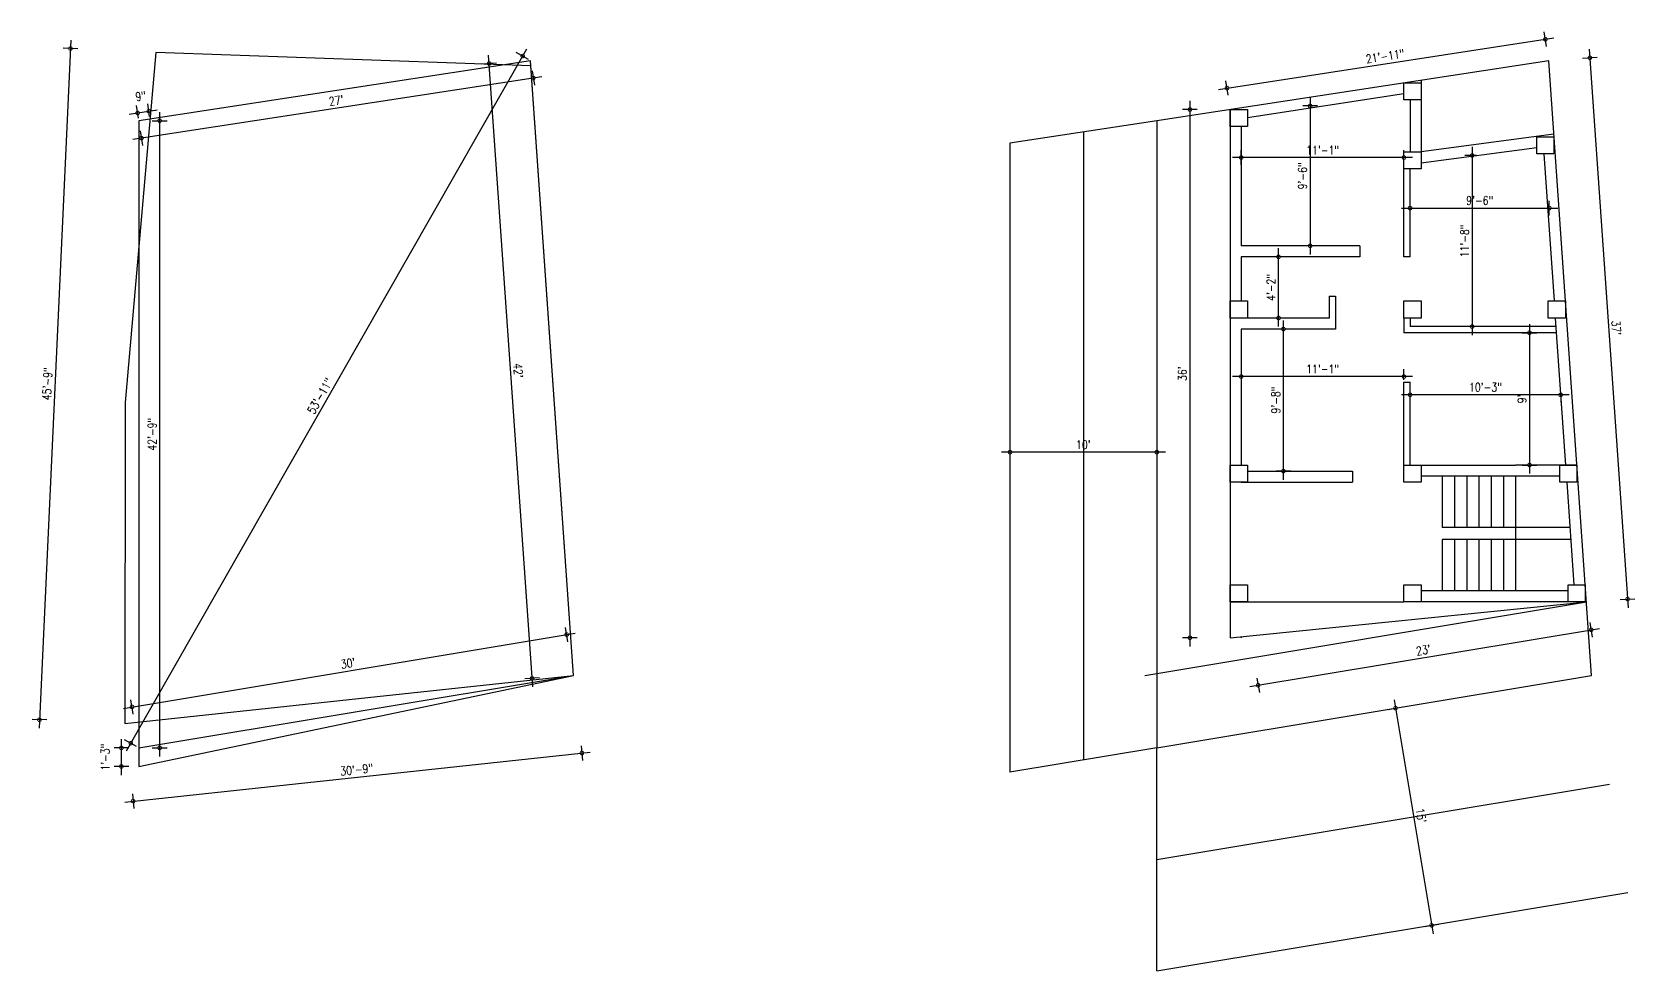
# Model space of a CAD drawing. Header units: inches. Extents: x -5096374 to -5070857, y -3259973 to -3243900.
# Drawn here: x -5093838 to -5092528, y -3256254 to -3255486 of the extents above; entities that cross this region are included whole.
import ezdxf

# ---------------------------------------------------------------- set-up
doc = ezdxf.new("R2010")
doc.units = ezdxf.units.IN
doc.header["$LTSCALE"] = 2
doc.header["$MEASUREMENT"] = 0
doc.header["$PDMODE"] = 34
doc.layers.get('0').update_dxf_attribs({"linetype": 'CONTINUOUS'})
doc.layers.get('DEFPOINTS').update_dxf_attribs({"color": 141, "linetype": 'CONTINUOUS'})
doc.styles.add('ROMANS', font='Romans.shx', dxfattribs={"width": 0.8})
doc.dimstyles.new('8 SCALE', dxfattribs={"dimscale": 0, "dimtxt": 7, "dimasz": 6, "dimexe": 6, "dimexo": 2, "dimgap": 2, "dimtad": 1, "dimdec": 0, "dimzin": 0, "dimdsep": 46, "dimlunit": 4, "dimtxsty": 'ROMANS', "dimblk": 'DOTSMALL', "dimcen": 0, "dimdle": 7, "dimclrd": 8, "dimclre": 8, "dimclrt": 3, "dimadec": 0, "dimazin": 0, "dimtfac": 1, "dimtdec": 0, "dimtofl": 0, "dimtmove": 2, "dimatfit": 3, "dimfxl": 6, "dimfxlon": 1, "dimtolj": 1, "dimtzin": 0, "dimarcsym": 0})

# ---------------------------------------------------------------- blocks, each defined once
blk = doc.blocks.new('_DOTSMALL')
at = {"color": 0, "linetype": 'ByBlock', "const_width": 0.5}
blk.add_lwpolyline([(-0.0625, 0, 1), (0.0625, 0, 1)], format="xyb", close=True, dxfattribs=at)
blk = doc.blocks.new('*D277')
at = {"color": 8, "lineweight": -2, "ltscale": 0.5, "transparency": 16777216}
for p, q in [((-5093750.7, -3255557), (-5093752.3, -3255546.6)), ((-5093741.6, -3255555.6), (-5093743.2, -3255545.2)), ((-5093758.3, -3255553.6), (-5093735.4, -3255550.1))]:
    blk.add_line(p, q, dxfattribs=at)
at = {"layer": 'DEFPOINTS', "color": 0, "ltscale": 0.5, "transparency": 16777216}
for p in [(-5093750.4, -3255559), (-5093742.3, -3255551.2), (-5093741.3, -3255557.6)]:
    blk.add_point(p, dxfattribs=at)
at = {"color": 8, "lineweight": -2, "ltscale": 0.5, "transparency": 16777216, "xscale": 6, "yscale": 6, "zscale": 6}
for p, rotation in [((-5093751.4, -3255552.6), 188.7147420176803), ((-5093742.3, -3255551.2), 8.714742017680248)]:
    blk.add_blockref('_DOTSMALL', p, dxfattribs=dict(at, rotation=rotation))
at = {"color": 3, "ltscale": 0.5, "transparency": 16777216, "insert": (-5093748.9, -3255538.9), "char_height": 7, "attachment_point": 5, "rotation": 8.7147, "style": 'ROMANS'}
blk.add_mtext('\\A1;9"', dxfattribs=at)
blk = doc.blocks.new('*D278')
at = {"color": 8, "lineweight": -2, "ltscale": 0.5, "transparency": 16777216}
for p, q in [((-5093806, -3255493), (-5093832, -3256055.7)), ((-5093800.3, -3255500.3), (-5093812.3, -3255499.7)), ((-5093825.7, -3256049), (-5093837.7, -3256048.5))]:
    blk.add_line(p, q, dxfattribs=at)
at = {"layer": 'DEFPOINTS', "color": 0, "ltscale": 0.5, "transparency": 16777216}
for p in [(-5093736.5, -3255503.2), (-5093831.7, -3256048.8), (-5093761.9, -3256052)]:
    blk.add_point(p, dxfattribs=at)
at = {"color": 8, "lineweight": -2, "ltscale": 0.5, "transparency": 16777216, "xscale": 6, "yscale": 6, "zscale": 6}
for p, rotation in [((-5093806.3, -3255500), 87.34809811309017), ((-5093831.7, -3256048.8), 267.3480981130902)]:
    blk.add_blockref('_DOTSMALL', p, dxfattribs=dict(at, rotation=rotation))
at = {"color": 3, "ltscale": 0.5, "transparency": 16777216, "insert": (-5093825.2, -3255774.1), "char_height": 7, "attachment_point": 5, "rotation": 87.3481, "style": 'ROMANS'}
blk.add_mtext('\\A1;45\'-9"', dxfattribs=at)
blk = doc.blocks.new('*D279')
at = {"color": 8, "lineweight": -2, "ltscale": 0.5, "transparency": 16777216}
for p, q in [((-5093389, -3256070.1), (-5093387.7, -3256082)), ((-5093762, -3256116.1), (-5093381.4, -3256075.3)), ((-5093755.7, -3256109.4), (-5093754.4, -3256121.3))]:
    blk.add_line(p, q, dxfattribs=at)
at = {"layer": 'DEFPOINTS', "color": 0, "ltscale": 0.5, "transparency": 16777216}
for p in [(-5093395.1, -3256012.7), (-5093761.9, -3256052), (-5093388.3, -3256076)]:
    blk.add_point(p, dxfattribs=at)
at = {"color": 8, "lineweight": -2, "ltscale": 0.5, "transparency": 16777216, "xscale": 6, "yscale": 6, "zscale": 6}
for p, rotation in [((-5093388.3, -3256076), 6.121045528688604), ((-5093755.1, -3256115.3), 186.1210455286886)]:
    blk.add_blockref('_DOTSMALL', p, dxfattribs=dict(at, rotation=rotation))
at = {"color": 3, "ltscale": 0.5, "transparency": 16777216, "insert": (-5093572.4, -3256089.6), "char_height": 7, "attachment_point": 5, "rotation": 6.121, "style": 'ROMANS'}
blk.add_mtext('\\A1;30\'-9"', dxfattribs=at)
blk = doc.blocks.new('*D280')
at = {"color": 8, "lineweight": -2, "ltscale": 0.5, "transparency": 16777216}
for p, q in [((-5093428.9, -3255518.2), (-5093427.1, -3255530)), ((-5093421.1, -3255523), (-5093755.2, -3255574.2)), ((-5093749.2, -3255567.2), (-5093747.4, -3255579.1))]:
    blk.add_line(p, q, dxfattribs=at)
at = {"layer": 'DEFPOINTS', "color": 0, "ltscale": 0.5, "transparency": 16777216}
for p in [(-5093430.2, -3255509.9), (-5093750.4, -3255559), (-5093748.3, -3255573.2)]:
    blk.add_point(p, dxfattribs=at)
at = {"color": 8, "lineweight": -2, "ltscale": 0.5, "transparency": 16777216, "xscale": 6, "yscale": 6, "zscale": 6}
for p, rotation in [((-5093428, -3255524.1), 8.714742018603772), ((-5093748.3, -3255573.2), 188.7147420186037)]:
    blk.add_blockref('_DOTSMALL', p, dxfattribs=dict(at, rotation=rotation))
at = {"color": 3, "ltscale": 0.5, "transparency": 16777216, "insert": (-5093589.1, -3255542.5), "char_height": 7, "attachment_point": 5, "rotation": 8.7147, "style": 'ROMANS'}
blk.add_mtext("\\A1;27'", dxfattribs=at)
blk = doc.blocks.new('*D281')
at = {"color": 8, "lineweight": -2, "ltscale": 0.5, "transparency": 16777216}
for p, q in [((-5093739.4, -3255559), (-5093727.4, -3255559)), ((-5093733.4, -3255552), (-5093733.4, -3256078.8)), ((-5093739.4, -3256071.8), (-5093727.4, -3256071.8))]:
    blk.add_line(p, q, dxfattribs=at)
at = {"layer": 'DEFPOINTS', "color": 0, "ltscale": 0.5, "transparency": 16777216}
for p in [(-5093750.4, -3255559), (-5093750.4, -3256071.8), (-5093733.4, -3256071.8)]:
    blk.add_point(p, dxfattribs=at)
at = {"color": 8, "lineweight": -2, "ltscale": 0.5, "transparency": 16777216, "xscale": 6, "yscale": 6, "zscale": 6}
for p, rotation in [((-5093733.4, -3255559), 90), ((-5093733.4, -3256071.8), 270)]:
    blk.add_blockref('_DOTSMALL', p, dxfattribs=dict(at, rotation=rotation))
at = {"color": 3, "ltscale": 0.5, "transparency": 16777216, "insert": (-5093739.5, -3255815.4), "char_height": 7, "attachment_point": 5, "rotation": 90, "style": 'ROMANS'}
blk.add_mtext('\\A1;42\'-9"', dxfattribs=at)
blk = doc.blocks.new('*D282')
at = {"color": 8, "lineweight": -2, "ltscale": 0.5, "transparency": 16777216}
for p, q in [((-5093762.9, -3256039.5), (-5093393.8, -3255978.1)), ((-5093399.7, -3255985.1), (-5093401.7, -3255973.3)), ((-5093755, -3256044.2), (-5093757, -3256032.4))]:
    blk.add_line(p, q, dxfattribs=at)
at = {"layer": 'DEFPOINTS', "color": 0, "ltscale": 0.5, "transparency": 16777216}
for p in [(-5093400.7, -3255979.2), (-5093395.1, -3256012.7), (-5093750.4, -3256071.8)]:
    blk.add_point(p, dxfattribs=at)
at = {"color": 8, "lineweight": -2, "ltscale": 0.5, "transparency": 16777216, "xscale": 6, "yscale": 6, "zscale": 6}
for p, rotation in [((-5093400.7, -3255979.2), 9.444136428714767), ((-5093756, -3256038.3), 189.4441364287148)]:
    blk.add_blockref('_DOTSMALL', p, dxfattribs=dict(at, rotation=rotation))
at = {"color": 3, "ltscale": 0.5, "transparency": 16777216, "insert": (-5093579.4, -3256002.7), "char_height": 7, "attachment_point": 5, "rotation": 9.4441, "style": 'ROMANS'}
blk.add_mtext("\\A1;30'", dxfattribs=at)
blk = doc.blocks.new('*D283')
at = {"color": 8, "lineweight": -2, "ltscale": 0.5, "transparency": 16777216}
for p, q in [((-5093428.5, -3256022), (-5093464.6, -3255505.3)), ((-5093458.1, -3255511.8), (-5093470.1, -3255512.7)), ((-5093423, -3256014.6), (-5093435, -3256015.4))]:
    blk.add_line(p, q, dxfattribs=at)
at = {"layer": 'DEFPOINTS', "color": 0, "ltscale": 0.5, "transparency": 16777216}
for p in [(-5093464.1, -3255512.2), (-5093430.2, -3255509.9), (-5093395.1, -3256012.7)]:
    blk.add_point(p, dxfattribs=at)
at = {"color": 8, "lineweight": -2, "ltscale": 0.5, "transparency": 16777216, "xscale": 6, "yscale": 6, "zscale": 6}
for p, rotation in [((-5093464.1, -3255512.2), 93.98810611421479), ((-5093429, -3256015), 273.9881061142148)]:
    blk.add_blockref('_DOTSMALL', p, dxfattribs=dict(at, rotation=rotation))
at = {"color": 3, "ltscale": 0.5, "transparency": 16777216, "insert": (-5093440.4, -3255763.2), "char_height": 7, "attachment_point": 5, "rotation": 273.9881, "style": 'ROMANS'}
blk.add_mtext("\\A1;42'", dxfattribs=at)
blk = doc.blocks.new('*D284')
at = {"color": 8, "lineweight": -2, "ltscale": 0.5, "transparency": 16777216}
for p, q in [((-5093760.5, -3256074.1), (-5093433.3, -3255500.1)), ((-5093431.9, -3255508.9), (-5093441.9, -3255503.2)), ((-5093752.2, -3256070.8), (-5093762.2, -3256065.1))]:
    blk.add_line(p, q, dxfattribs=at)
at = {"layer": 'DEFPOINTS', "color": 0, "ltscale": 0.5, "transparency": 16777216}
for p in [(-5093436.7, -3255506.1), (-5093430.2, -3255509.9), (-5093750.4, -3256071.8)]:
    blk.add_point(p, dxfattribs=at)
at = {"color": 8, "lineweight": -2, "ltscale": 0.5, "transparency": 16777216, "xscale": 6, "yscale": 6, "zscale": 6}
for p, rotation in [((-5093436.7, -3255506.1), 60.31790332585517), ((-5093757, -3256068), 240.3179033258552)]:
    blk.add_blockref('_DOTSMALL', p, dxfattribs=dict(at, rotation=rotation))
at = {"color": 3, "ltscale": 0.5, "transparency": 16777216, "insert": (-5093602.2, -3255784), "char_height": 7, "attachment_point": 5, "rotation": 60.3179, "style": 'ROMANS'}
blk.add_mtext('\\A1;53\'-11"', dxfattribs=at)
blk = doc.blocks.new('*D285')
at = {"color": 8, "lineweight": -2, "ltscale": 0.5, "transparency": 16777216}
for p, q in [((-5092911.4, -3255830), (-5093045.4, -3255830)), ((-5093038.4, -3255824), (-5093038.4, -3255836)), ((-5092918.4, -3255824), (-5092918.4, -3255836))]:
    blk.add_line(p, q, dxfattribs=at)
at = {"layer": 'DEFPOINTS', "color": 0, "ltscale": 0.5, "transparency": 16777216}
for p in [(-5093038.4, -3255815.4), (-5092918.4, -3255815.4), (-5093038.4, -3255830)]:
    blk.add_point(p, dxfattribs=at)
at = {"color": 8, "lineweight": -2, "ltscale": 0.5, "transparency": 16777216, "xscale": 6, "yscale": 6, "zscale": 6, "rotation": 180}
blk.add_blockref('_DOTSMALL', (-5093038.4, -3255830), dxfattribs=at)
at = {"color": 8, "lineweight": -2, "ltscale": 0.5, "transparency": 16777216, "xscale": 6, "yscale": 6, "zscale": 6}
blk.add_blockref('_DOTSMALL', (-5092918.4, -3255830), dxfattribs=at)
at = {"color": 3, "ltscale": 0.5, "transparency": 16777216, "insert": (-5092978.4, -3255823.9), "char_height": 7, "attachment_point": 5, "style": 'ROMANS'}
blk.add_mtext("\\A1;10'", dxfattribs=at)
blk = doc.blocks.new('*D286')
at = {"color": 8, "lineweight": -2, "ltscale": 0.5, "transparency": 16777216}
for p, q in [((-5092724.5, -3256032.4), (-5092692.6, -3256223.8)), ((-5092729.2, -3256040.3), (-5092717.4, -3256038.3)), ((-5092699.7, -3256217.9), (-5092687.9, -3256215.9))]:
    blk.add_line(p, q, dxfattribs=at)
at = {"layer": 'DEFPOINTS', "color": 0, "ltscale": 0.5, "transparency": 16777216}
for p in [(-5092740.7, -3256042.2), (-5092711.2, -3256219.8), (-5092693.8, -3256216.9)]:
    blk.add_point(p, dxfattribs=at)
at = {"color": 8, "lineweight": -2, "ltscale": 0.5, "transparency": 16777216, "xscale": 6, "yscale": 6, "zscale": 6}
for p, rotation in [((-5092723.3, -3256039.3), 99.44413642859959), ((-5092693.8, -3256216.9), 279.4441364285996)]:
    blk.add_blockref('_DOTSMALL', p, dxfattribs=dict(at, rotation=rotation))
at = {"color": 3, "ltscale": 0.5, "transparency": 16777216, "insert": (-5092702.5, -3256127.1), "char_height": 7, "attachment_point": 5, "rotation": 279.4441, "style": 'ROMANS'}
blk.add_mtext("\\A1;15'", dxfattribs=at)
blk = doc.blocks.new('*D287')
at = {"color": 8, "lineweight": -2, "ltscale": 0.5, "transparency": 16777216}
for p, q in [((-5092842.5, -3256021.7), (-5092556.5, -3255974.2)), ((-5092564.4, -3255969.4), (-5092562.5, -3255981.2)), ((-5092836.6, -3256014.7), (-5092834.6, -3256026.5))]:
    blk.add_line(p, q, dxfattribs=at)
at = {"layer": 'DEFPOINTS', "color": 0, "ltscale": 0.5, "transparency": 16777216}
for p in [(-5092567.2, -3255952.5), (-5092563.4, -3255975.3), (-5092839.4, -3255997.8)]:
    blk.add_point(p, dxfattribs=at)
at = {"color": 8, "lineweight": -2, "ltscale": 0.5, "transparency": 16777216, "xscale": 6, "yscale": 6, "zscale": 6}
for p, rotation in [((-5092563.4, -3255975.3), 9.44413642876951), ((-5092835.6, -3256020.6), 189.4441364287695)]:
    blk.add_blockref('_DOTSMALL', p, dxfattribs=dict(at, rotation=rotation))
at = {"color": 3, "ltscale": 0.5, "transparency": 16777216, "insert": (-5092700.5, -3255991.9), "char_height": 7, "attachment_point": 5, "rotation": 9.4441, "style": 'ROMANS'}
blk.add_mtext("\\A1;23'", dxfattribs=at)
blk = doc.blocks.new('*D292')
at = {"color": 8, "lineweight": -2, "ltscale": 0.5, "transparency": 16777216}
for p, q in [((-5092570.4, -3255507.9), (-5092558.5, -3255507.1)), ((-5092564.9, -3255500.5), (-5092533.1, -3255957.2)), ((-5092539.6, -3255950.6), (-5092527.6, -3255949.8))]:
    blk.add_line(p, q, dxfattribs=at)
at = {"layer": 'DEFPOINTS', "color": 0, "ltscale": 0.5, "transparency": 16777216}
for p in [(-5092598.1, -3255509.9), (-5092567.2, -3255952.5), (-5092533.6, -3255950.2)]:
    blk.add_point(p, dxfattribs=at)
at = {"color": 8, "lineweight": -2, "ltscale": 0.5, "transparency": 16777216, "xscale": 6, "yscale": 6, "zscale": 6}
for p, rotation in [((-5092564.4, -3255507.5), 93.98810611437891), ((-5092533.6, -3255950.2), 273.9881061143789)]:
    blk.add_blockref('_DOTSMALL', p, dxfattribs=dict(at, rotation=rotation))
at = {"color": 3, "ltscale": 0.5, "transparency": 16777216, "insert": (-5092542.9, -3255728.4), "char_height": 7, "attachment_point": 5, "rotation": 273.9881, "style": 'ROMANS'}
blk.add_mtext("\\A1;37'", dxfattribs=at)
blk = doc.blocks.new('*D293')
at = {"color": 8, "lineweight": -2, "ltscale": 0.5, "transparency": 16777216}
for p, q in [((-5092891.3, -3255542.8), (-5092891.3, -3255988.8)), ((-5092885.3, -3255549.8), (-5092897.3, -3255549.8)), ((-5092885.3, -3255981.8), (-5092897.3, -3255981.8))]:
    blk.add_line(p, q, dxfattribs=at)
at = {"layer": 'DEFPOINTS', "color": 0, "ltscale": 0.5, "transparency": 16777216}
for p in [(-5092858.4, -3255549.8), (-5092891.3, -3255981.8), (-5092858.4, -3255981.8)]:
    blk.add_point(p, dxfattribs=at)
at = {"color": 8, "lineweight": -2, "ltscale": 0.5, "transparency": 16777216, "xscale": 6, "yscale": 6, "zscale": 6}
for p, rotation in [((-5092891.3, -3255549.8), 90), ((-5092891.3, -3255981.8), 270)]:
    blk.add_blockref('_DOTSMALL', p, dxfattribs=dict(at, rotation=rotation))
at = {"color": 3, "ltscale": 0.5, "transparency": 16777216, "insert": (-5092897.5, -3255765.8), "char_height": 7, "attachment_point": 5, "rotation": 90, "style": 'ROMANS'}
blk.add_mtext("\\A1;36'", dxfattribs=at)
blk = doc.blocks.new('*D294')
at = {"color": 8, "lineweight": -2, "ltscale": 0.5, "transparency": 16777216}
for p, q in [((-5092868, -3255533.3), (-5092593.9, -3255491.3)), ((-5092599.9, -3255498.3), (-5092601.7, -3255486.4)), ((-5092860.1, -3255538.2), (-5092862, -3255526.3))]:
    blk.add_line(p, q, dxfattribs=at)
at = {"layer": 'DEFPOINTS', "color": 0, "ltscale": 0.5, "transparency": 16777216}
for p in [(-5092600.8, -3255492.4), (-5092598.1, -3255509.9), (-5092858.4, -3255549.8)]:
    blk.add_point(p, dxfattribs=at)
at = {"color": 8, "lineweight": -2, "ltscale": 0.5, "transparency": 16777216, "xscale": 6, "yscale": 6, "zscale": 6}
for p, rotation in [((-5092600.8, -3255492.4), 8.71474201856527), ((-5092861, -3255532.3), 188.7147420185653)]:
    blk.add_blockref('_DOTSMALL', p, dxfattribs=dict(at, rotation=rotation))
at = {"color": 3, "ltscale": 0.5, "transparency": 16777216, "insert": (-5092731.8, -3255506.2), "char_height": 7, "attachment_point": 5, "rotation": 8.7147, "style": 'ROMANS'}
blk.add_mtext('\\A1;21\'-11"', dxfattribs=at)
blk = doc.blocks.new('*D301')
at = {"color": 8, "lineweight": -2, "ltscale": 0.5, "transparency": 16777216}
for p, q in [((-5092818.9, -3255727.3), (-5092818.9, -3255663.3)), ((-5092812.9, -3255670.3), (-5092824.9, -3255670.3)), ((-5092812.9, -3255720.3), (-5092824.9, -3255720.3))]:
    blk.add_line(p, q, dxfattribs=at)
at = {"layer": 'DEFPOINTS', "color": 0, "ltscale": 0.5, "transparency": 16777216}
for p in [(-5092818.9, -3255670.3), (-5092810.9, -3255670.3), (-5092810.9, -3255720.3)]:
    blk.add_point(p, dxfattribs=at)
at = {"color": 8, "lineweight": -2, "ltscale": 0.5, "transparency": 16777216, "xscale": 6, "yscale": 6, "zscale": 6}
for p, rotation in [((-5092818.9, -3255670.3), 90), ((-5092818.9, -3255720.3), 270)]:
    blk.add_blockref('_DOTSMALL', p, dxfattribs=dict(at, rotation=rotation))
at = {"color": 3, "ltscale": 0.5, "transparency": 16777216, "insert": (-5092825.1, -3255695.3), "char_height": 7, "attachment_point": 5, "rotation": 90, "style": 'ROMANS'}
blk.add_mtext('\\A1;4\'-2"', dxfattribs=at)
blk = doc.blocks.new('*D302')
at = {"color": 8, "lineweight": -2, "ltscale": 0.5, "transparency": 16777216}
for p, q in [((-5092808.9, -3255729.3), (-5092820.9, -3255729.3)), ((-5092814.9, -3255852.5), (-5092814.9, -3255722.3)), ((-5092808.9, -3255845.5), (-5092820.9, -3255845.5))]:
    blk.add_line(p, q, dxfattribs=at)
at = {"layer": 'DEFPOINTS', "color": 0, "ltscale": 0.5, "transparency": 16777216}
for p in [(-5092814.9, -3255729.3), (-5092801.4, -3255729.3), (-5092801.4, -3255845.5)]:
    blk.add_point(p, dxfattribs=at)
at = {"color": 8, "lineweight": -2, "ltscale": 0.5, "transparency": 16777216, "xscale": 6, "yscale": 6, "zscale": 6}
for p, rotation in [((-5092814.9, -3255729.3), 90), ((-5092814.9, -3255845.5), 270)]:
    blk.add_blockref('_DOTSMALL', p, dxfattribs=dict(at, rotation=rotation))
at = {"color": 3, "ltscale": 0.5, "transparency": 16777216, "insert": (-5092821.1, -3255787.4), "char_height": 7, "attachment_point": 5, "rotation": 90, "style": 'ROMANS'}
blk.add_mtext('\\A1;9\'-8"', dxfattribs=at)
blk = doc.blocks.new('*D303')
at = {"color": 8, "lineweight": -2, "ltscale": 0.5, "transparency": 16777216}
for p, q in [((-5092709.4, -3255768.2), (-5092856.4, -3255768.2)), ((-5092849.4, -3255762.8), (-5092849.4, -3255774.2)), ((-5092716.4, -3255770.8), (-5092716.4, -3255762.2))]:
    blk.add_line(p, q, dxfattribs=at)
at = {"layer": 'DEFPOINTS', "color": 0, "ltscale": 0.5, "transparency": 16777216}
for p in [(-5092849.4, -3255760.8), (-5092849.4, -3255768.2), (-5092716.4, -3255772.8)]:
    blk.add_point(p, dxfattribs=at)
at = {"color": 8, "lineweight": -2, "ltscale": 0.5, "transparency": 16777216, "xscale": 6, "yscale": 6, "zscale": 6, "rotation": 180}
blk.add_blockref('_DOTSMALL', (-5092849.4, -3255768.2), dxfattribs=at)
at = {"color": 8, "lineweight": -2, "ltscale": 0.5, "transparency": 16777216, "xscale": 6, "yscale": 6, "zscale": 6}
blk.add_blockref('_DOTSMALL', (-5092716.4, -3255768.2), dxfattribs=at)
at = {"color": 3, "ltscale": 0.5, "transparency": 16777216, "insert": (-5092782.9, -3255762), "char_height": 7, "attachment_point": 5, "style": 'ROMANS'}
blk.add_mtext('\\A1;11\'-1"', dxfattribs=at)
blk = doc.blocks.new('*D304')
at = {"color": 8, "lineweight": -2, "ltscale": 0.5, "transparency": 16777216}
for p, q in [((-5092787.1, -3255546.9), (-5092799.1, -3255546.9)), ((-5092793.1, -3255539.9), (-5092793.1, -3255668.3)), ((-5092787.1, -3255661.3), (-5092799.1, -3255661.3))]:
    blk.add_line(p, q, dxfattribs=at)
at = {"layer": 'DEFPOINTS', "color": 0, "ltscale": 0.5, "transparency": 16777216}
for p in [(-5092780.4, -3255546.9), (-5092793.1, -3255661.3), (-5092780.4, -3255661.3)]:
    blk.add_point(p, dxfattribs=at)
at = {"color": 8, "lineweight": -2, "ltscale": 0.5, "transparency": 16777216, "xscale": 6, "yscale": 6, "zscale": 6}
for p, rotation in [((-5092793.1, -3255546.9), 90), ((-5092793.1, -3255661.3), 270)]:
    blk.add_blockref('_DOTSMALL', p, dxfattribs=dict(at, rotation=rotation))
at = {"color": 3, "ltscale": 0.5, "transparency": 16777216, "insert": (-5092799.3, -3255604.1), "char_height": 7, "attachment_point": 5, "rotation": 90, "style": 'ROMANS'}
blk.add_mtext('\\A1;9\'-6"', dxfattribs=at)
blk = doc.blocks.new('*D305')
at = {"color": 8, "lineweight": -2, "ltscale": 0.5, "transparency": 16777216}
for p, q in [((-5092849.4, -3255595.1), (-5092849.4, -3255583.1)), ((-5092716.4, -3255595.1), (-5092716.4, -3255583.1)), ((-5092709.4, -3255589.1), (-5092856.4, -3255589.1))]:
    blk.add_line(p, q, dxfattribs=at)
at = {"layer": 'DEFPOINTS', "color": 0, "ltscale": 0.5, "transparency": 16777216}
for p in [(-5092849.4, -3255589.1), (-5092849.4, -3255598.3), (-5092716.4, -3255598.3)]:
    blk.add_point(p, dxfattribs=at)
at = {"color": 8, "lineweight": -2, "ltscale": 0.5, "transparency": 16777216, "xscale": 6, "yscale": 6, "zscale": 6, "rotation": 180}
blk.add_blockref('_DOTSMALL', (-5092849.4, -3255589.1), dxfattribs=at)
at = {"color": 8, "lineweight": -2, "ltscale": 0.5, "transparency": 16777216, "xscale": 6, "yscale": 6, "zscale": 6}
blk.add_blockref('_DOTSMALL', (-5092716.4, -3255589.1), dxfattribs=at)
at = {"color": 3, "ltscale": 0.5, "transparency": 16777216, "insert": (-5092782.9, -3255583), "char_height": 7, "attachment_point": 5, "style": 'ROMANS'}
blk.add_mtext('\\A1;11\'-1"', dxfattribs=at)
blk = doc.blocks.new('*D306')
at = {"color": 8, "lineweight": -2, "ltscale": 0.5, "transparency": 16777216}
for p, q in [((-5092660.7, -3255580.4), (-5092660.7, -3255734.3)), ((-5092657.2, -3255587.4), (-5092666.7, -3255587.4)), ((-5092657.2, -3255727.3), (-5092666.7, -3255727.3))]:
    blk.add_line(p, q, dxfattribs=at)
at = {"layer": 'DEFPOINTS', "color": 0, "ltscale": 0.5, "transparency": 16777216}
for p in [(-5092655.2, -3255587.4), (-5092660.7, -3255727.3), (-5092655.2, -3255727.3)]:
    blk.add_point(p, dxfattribs=at)
at = {"color": 8, "lineweight": -2, "ltscale": 0.5, "transparency": 16777216, "xscale": 6, "yscale": 6, "zscale": 6}
for p, rotation in [((-5092660.7, -3255587.4), 90), ((-5092660.7, -3255727.3), 270)]:
    blk.add_blockref('_DOTSMALL', p, dxfattribs=dict(at, rotation=rotation))
at = {"color": 3, "ltscale": 0.5, "transparency": 16777216, "insert": (-5092666.8, -3255657.3), "char_height": 7, "attachment_point": 5, "rotation": 90, "style": 'ROMANS'}
blk.add_mtext('\\A1;11\'-8"', dxfattribs=at)
blk = doc.blocks.new('*D307')
at = {"color": 8, "lineweight": -2, "ltscale": 0.5, "transparency": 16777216}
for p, q in [((-5092711.4, -3255632.3), (-5092711.4, -3255624.4)), ((-5092597.6, -3255636.4), (-5092597.6, -3255624.4)), ((-5092718.4, -3255630.4), (-5092590.6, -3255630.4))]:
    blk.add_line(p, q, dxfattribs=at)
at = {"layer": 'DEFPOINTS', "color": 0, "ltscale": 0.5, "transparency": 16777216}
for p in [(-5092711.4, -3255634.3), (-5092597.6, -3255630.4), (-5092597.6, -3255646.2)]:
    blk.add_point(p, dxfattribs=at)
at = {"color": 8, "lineweight": -2, "ltscale": 0.5, "transparency": 16777216, "xscale": 6, "yscale": 6, "zscale": 6, "rotation": 180}
blk.add_blockref('_DOTSMALL', (-5092711.4, -3255630.4), dxfattribs=at)
at = {"color": 8, "lineweight": -2, "ltscale": 0.5, "transparency": 16777216, "xscale": 6, "yscale": 6, "zscale": 6}
blk.add_blockref('_DOTSMALL', (-5092597.6, -3255630.4), dxfattribs=at)
at = {"color": 3, "ltscale": 0.5, "transparency": 16777216, "insert": (-5092654.5, -3255624.2), "char_height": 7, "attachment_point": 5, "style": 'ROMANS'}
blk.add_mtext('\\A1;9\'-6"', dxfattribs=at)
blk = doc.blocks.new('*D308')
at = {"color": 8, "lineweight": -2, "ltscale": 0.5, "transparency": 16777216}
for p, q in [((-5092581.3, -3255783.1), (-5092718.4, -3255783.1)), ((-5092711.4, -3255789.1), (-5092711.4, -3255777.1)), ((-5092588.3, -3255782.4), (-5092588.3, -3255789.1))]:
    blk.add_line(p, q, dxfattribs=at)
at = {"layer": 'DEFPOINTS', "color": 0, "ltscale": 0.5, "transparency": 16777216}
for p in [(-5092711.4, -3255783.1), (-5092588.3, -3255780.4), (-5092711.4, -3255800.7)]:
    blk.add_point(p, dxfattribs=at)
at = {"color": 8, "lineweight": -2, "ltscale": 0.5, "transparency": 16777216, "xscale": 6, "yscale": 6, "zscale": 6, "rotation": 180}
blk.add_blockref('_DOTSMALL', (-5092711.4, -3255783.1), dxfattribs=at)
at = {"color": 8, "lineweight": -2, "ltscale": 0.5, "transparency": 16777216, "xscale": 6, "yscale": 6, "zscale": 6}
blk.add_blockref('_DOTSMALL', (-5092588.3, -3255783.1), dxfattribs=at)
at = {"color": 3, "ltscale": 0.5, "transparency": 16777216, "insert": (-5092649.8, -3255776.9), "char_height": 7, "attachment_point": 5, "style": 'ROMANS'}
blk.add_mtext('\\A1;10\'-3"', dxfattribs=at)
blk = doc.blocks.new('*D309')
at = {"color": 8, "lineweight": -2, "ltscale": 0.5, "transparency": 16777216}
for p, q in [((-5092613.8, -3255725.3), (-5092613.8, -3255847.5)), ((-5092619.8, -3255732.3), (-5092607.8, -3255732.3)), ((-5092619.8, -3255840.5), (-5092607.8, -3255840.5))]:
    blk.add_line(p, q, dxfattribs=at)
at = {"layer": 'DEFPOINTS', "color": 0, "ltscale": 0.5, "transparency": 16777216}
for p in [(-5092650.4, -3255732.3), (-5092650.4, -3255840.5), (-5092613.8, -3255840.5)]:
    blk.add_point(p, dxfattribs=at)
at = {"color": 8, "lineweight": -2, "ltscale": 0.5, "transparency": 16777216, "xscale": 6, "yscale": 6, "zscale": 6}
for p, rotation in [((-5092613.8, -3255732.3), 90), ((-5092613.8, -3255840.5), 270)]:
    blk.add_blockref('_DOTSMALL', p, dxfattribs=dict(at, rotation=rotation))
at = {"color": 3, "ltscale": 0.5, "transparency": 16777216, "insert": (-5092619.9, -3255786.4), "char_height": 7, "attachment_point": 5, "rotation": 90, "style": 'ROMANS'}
blk.add_mtext("\\A1;9'", dxfattribs=at)
blk = doc.blocks.new('*D310')
at = {"color": 8, "lineweight": -2, "ltscale": 0.5, "transparency": 16777216}
for p, q in [((-5093758.7, -3256071.8), (-5093770.7, -3256071.8)), ((-5093764.7, -3256094), (-5093764.7, -3256064.8)), ((-5093758.7, -3256087), (-5093770.7, -3256087))]:
    blk.add_line(p, q, dxfattribs=at)
at = {"layer": 'DEFPOINTS', "color": 0, "ltscale": 0.5, "transparency": 16777216}
for p in [(-5093764.7, -3256071.8), (-5093750.4, -3256071.8), (-5093750.4, -3256087)]:
    blk.add_point(p, dxfattribs=at)
at = {"color": 8, "lineweight": -2, "ltscale": 0.5, "transparency": 16777216, "xscale": 6, "yscale": 6, "zscale": 6}
for p, rotation in [((-5093764.7, -3256071.8), 90), ((-5093764.7, -3256087), 270)]:
    blk.add_blockref('_DOTSMALL', p, dxfattribs=dict(at, rotation=rotation))
at = {"color": 3, "ltscale": 0.5, "transparency": 16777216, "insert": (-5093777.9, -3256079.4), "char_height": 7, "attachment_point": 5, "rotation": 90, "style": 'ROMANS'}
blk.add_mtext('\\A1;1\'-3"', dxfattribs=at)

msp = doc.modelspace()

# ---------------------------------------------------------------- linework, layer by layer
at = {"ltscale": 0.5}
for p, q in [((-5092598.1, -3255509.9), (-5092918.4, -3255559)), ((-5092563, -3256012.7), (-5092598.1, -3255509.9)), ((-5092702.4, -3255525.9), (-5092702.4, -3255584.3)), ((-5092716.4, -3255537.1), (-5092844.4, -3255556.7)), ((-5092711.4, -3255542), (-5092711.4, -3255584.3)), ((-5092918.4, -3255559), (-5093038.4, -3255577.4)), ((-5092918.4, -3255559), (-5092918.4, -3256071.8)), ((-5092858.4, -3255549.8), (-5092858.4, -3255981.8)), ((-5092978.4, -3255568.2), (-5092978.4, -3256081.7)), ((-5092849.4, -3255563.8), (-5092849.4, -3255661.3)), ((-5092593.9, -3255569.9), (-5092702.4, -3255584.3)), ((-5093038.4, -3255577.4), (-5093038.4, -3256091.7)), ((-5092716.4, -3255670.3), (-5092716.4, -3255586.1)), ((-5092607.9, -3255581.2), (-5092702.4, -3255593.6)), ((-5092593.4, -3255706.3), (-5092601.8, -3255586.1)), ((-5092711.4, -3255670.3), (-5092711.4, -3255598.3)), ((-5092752.4, -3255661.3), (-5092849.4, -3255661.3)), ((-5092752.4, -3255661.3), (-5092752.4, -3255670.3)), ((-5092752.4, -3255670.3), (-5092849.4, -3255670.3)), ((-5092849.4, -3255670.3), (-5092849.4, -3255706.3)), ((-5092711.4, -3255670.3), (-5092716.4, -3255670.3)), ((-5092777.4, -3255702.3), (-5092777.4, -3255720.3)), ((-5092777.4, -3255702.3), (-5092772.4, -3255702.3)), ((-5092772.4, -3255702.3), (-5092772.4, -3255729.3)), ((-5092716.4, -3255715.8), (-5092716.4, -3255710.8)), ((-5092702.4, -3255710.8), (-5092702.4, -3255715.8)), ((-5092772.4, -3255729.3), (-5092849.4, -3255729.3)), ((-5092849.4, -3255729.3), (-5092849.4, -3255840.5)), ((-5092777.4, -3255720.3), (-5092844.4, -3255720.3)), ((-5092716.4, -3255720.3), (-5092716.4, -3255732.3)), ((-5092711.4, -3255720.3), (-5092711.4, -3255727.3)), ((-5092592, -3255727.3), (-5092711.4, -3255727.3)), ((-5092584.1, -3255840.5), (-5092592.5, -3255720.3)), ((-5092591.6, -3255732.3), (-5092716.4, -3255732.3)), ((-5092716.4, -3255840.5), (-5092716.4, -3255772.8)), ((-5092716.4, -3255772.8), (-5092711.4, -3255772.8)), ((-5092711.4, -3255840.5), (-5092711.4, -3255772.8)), ((-5092844.4, -3255845.5), (-5092758.4, -3255845.5)), ((-5092758.4, -3255845.5), (-5092758.4, -3255854.5)), ((-5092716.4, -3255840.5), (-5092625.1, -3255840.5)), ((-5092575, -3255840.5), (-5092625.1, -3255840.5)), ((-5092849.4, -3255854.5), (-5092758.4, -3255854.5)), ((-5092625.1, -3255849.5), (-5092702.4, -3255849.5)), ((-5092685.1, -3255849.5), (-5092685.1, -3255891.5)), ((-5092675.1, -3255849.5), (-5092675.1, -3255891.5)), ((-5092665.1, -3255849.5), (-5092665.1, -3255891.5)), ((-5092655.1, -3255849.5), (-5092655.1, -3255891.5)), ((-5092645.1, -3255849.5), (-5092645.1, -3255891.5)), ((-5092635.1, -3255849.5), (-5092635.1, -3255891.5)), ((-5092589, -3255849.5), (-5092625.1, -3255849.5)), ((-5092625.1, -3255849.5), (-5092625.1, -3255891.5)), ((-5092577.2, -3255938.5), (-5092583.1, -3255854.5)), ((-5092625.1, -3255891.5), (-5092685.1, -3255891.5)), ((-5092685.1, -3255901.5), (-5092685.1, -3255943.5)), ((-5092625.1, -3255901.5), (-5092685.1, -3255901.5)), ((-5092675.1, -3255901.5), (-5092675.1, -3255943.5)), ((-5092665.1, -3255901.5), (-5092665.1, -3255943.5)), ((-5092655.1, -3255901.5), (-5092655.1, -3255943.5)), ((-5092645.1, -3255901.5), (-5092645.1, -3255943.5)), ((-5092635.1, -3255901.5), (-5092635.1, -3255943.5)), ((-5092580.5, -3255891.5), (-5092625.1, -3255891.5)), ((-5092625.1, -3255891.5), (-5092625.1, -3255901.5)), ((-5092579.8, -3255901.5), (-5092625.1, -3255901.5)), ((-5092625.1, -3255901.5), (-5092625.1, -3255943.5)), ((-5092858.4, -3255981.8), (-5092567.2, -3255952.5)), ((-5092858.4, -3255952.5), (-5092716.4, -3255952.5)), ((-5092625.1, -3255943.5), (-5092702.4, -3255943.5)), ((-5092625.1, -3255952.5), (-5092702.4, -3255952.5)), ((-5092582.2, -3255943.5), (-5092625.1, -3255943.5)), ((-5092567.2, -3255952.5), (-5092625.1, -3255952.5)), ((-5092849.4, -3255980.9), (-5092849.4, -3255981.8)), ((-5092918.4, -3256071.8), (-5092563, -3256012.7)), ((-5092918.4, -3256071.8), (-5093038.4, -3256091.7)), ((-5092918.4, -3256254.2), (-5092918.4, -3256071.8)), ((-5092918.4, -3256163), (-5092548.3, -3256101.4)), ((-5092918.4, -3256254.2), (-5092533.5, -3256190.2))]:
    msp.add_line(p, q, dxfattribs=at)
at = {"color": 85, "ltscale": 0.5, "true_color": 0x58ba48}
msp.add_line((-5092928.2, -3256012.6), (-5092567.2, -3255952.5), dxfattribs=at)
msp.add_lwpolyline([(-5093736.6, -3255503.2), (-5093736.6, -3255503.2), (-5093761.5, -3255789.3), (-5093761.9, -3256052), (-5093395.1, -3256012.7), (-5093429.9, -3255514.1)], close=True, dxfattribs=at)
at = {"color": 1, "ltscale": 0.5}
msp.add_lwpolyline([(-5093430.2, -3255509.9), (-5093750.4, -3255559), (-5093750.4, -3256087), (-5093395.1, -3256012.7)], close=True, dxfattribs=at)
at = {"ltscale": 0.5}
for points in [[(-5093430.2, -3255509.9), (-5093750.4, -3255559), (-5093750.4, -3256071.8), (-5093395.1, -3256012.7)], [(-5092716.4, -3255528), (-5092702.4, -3255528), (-5092702.4, -3255542), (-5092716.4, -3255542)], [(-5092858.4, -3255549.8), (-5092844.4, -3255549.8), (-5092844.4, -3255563.8), (-5092858.4, -3255563.8)], [(-5092607.9, -3255572.1), (-5092593.9, -3255572.1), (-5092593.9, -3255586.1), (-5092607.9, -3255586.1)], [(-5092716.4, -3255584.3), (-5092702.4, -3255584.3), (-5092702.4, -3255598.3), (-5092716.4, -3255598.3)], [(-5092858.4, -3255706.3), (-5092844.4, -3255706.3), (-5092844.4, -3255720.3), (-5092858.4, -3255720.3)], [(-5092716.4, -3255706.3), (-5092702.4, -3255706.3), (-5092702.4, -3255720.3), (-5092716.4, -3255720.3)], [(-5092598.4, -3255706.3), (-5092584.4, -3255706.3), (-5092584.4, -3255720.3), (-5092598.4, -3255720.3)], [(-5092858.4, -3255840.5), (-5092844.4, -3255840.5), (-5092844.4, -3255854.5), (-5092858.4, -3255854.5)], [(-5092716.4, -3255840.5), (-5092702.4, -3255840.5), (-5092702.4, -3255854.5), (-5092716.4, -3255854.5)], [(-5092589, -3255840.5), (-5092575, -3255840.5), (-5092575, -3255854.5), (-5092589, -3255854.5)], [(-5092858.4, -3255938.5), (-5092844.4, -3255938.5), (-5092844.4, -3255952.5), (-5092858.4, -3255952.5)], [(-5092716.4, -3255938.5), (-5092702.4, -3255938.5), (-5092702.4, -3255952.5), (-5092716.4, -3255952.5)], [(-5092582.2, -3255938.5), (-5092568.2, -3255938.5), (-5092568.2, -3255952.5), (-5092582.2, -3255952.5)]]:
    msp.add_lwpolyline(points, close=True, dxfattribs=at)

# ---------------------------------------------------------------- dimensions: what is measured, and where the dimension line sits
for p1, p2, distance, picture, middle in [((-5093736.5, -3255503.2), (-5093761.9, -3256052), -69.9, '*D278', (-5093825.2, -3255774.1)), ((-5092858.4, -3255549.8), (-5092598.1, -3255509.9), 17.7, '*D294', (-5092731.8, -3255506.2)), ((-5093750.4, -3256071.8), (-5093430.2, -3255509.9), 7.5, '*D284', (-5093602.2, -3255784)), ((-5093395.1, -3256012.7), (-5093430.2, -3255509.9), 34, '*D283', (-5093440.4, -3255763.2)), ((-5092598.1, -3255509.9), (-5092567.2, -3255952.5), 33.7, '*D292', (-5092542.9, -3255728.4)), ((-5093430.2, -3255509.9), (-5093750.4, -3255559), 14.4, '*D280', (-5093589.1, -3255542.5)), ((-5093750.4, -3255559), (-5093741.3, -3255557.6), 6.5, '*D277', (-5093748.9, -3255538.9)), ((-5092839.4, -3255997.8), (-5092567.2, -3255952.5), -23.1, '*D287', (-5092700.5, -3255991.9)), ((-5093750.4, -3256071.8), (-5093395.1, -3256012.7), 33.9, '*D282', (-5093579.4, -3256002.7)), ((-5093761.9, -3256052), (-5093395.1, -3256012.7), -63.7, '*D279', (-5093572.4, -3256089.6)), ((-5092740.7, -3256042.2), (-5092711.2, -3256219.8), 17.6, '*D286', (-5092702.5, -3256127.1))]:
    dim = msp.add_aligned_dim(p1=p1, p2=p2, distance=distance, dimstyle='8 SCALE', override={"dimscale": 1}, dxfattribs=at)
    dim.commit()
    dim.dimension.update_dxf_attribs({"geometry": picture, "text_midpoint": middle})
for base, p1, p2, picture, middle in [((-5092891.3, -3255981.8), (-5092858.4, -3255549.8), (-5092858.4, -3255981.8), '*D293', (-5092897.5, -3255765.8)), ((-5092793.1, -3255661.3), (-5092780.4, -3255546.9), (-5092780.4, -3255661.3), '*D304', (-5092799.3, -3255604.1)), ((-5093733.4, -3256071.8), (-5093750.4, -3255559), (-5093750.4, -3256071.8), '*D281', (-5093739.5, -3255815.4)), ((-5092660.7, -3255727.3), (-5092655.2, -3255587.4), (-5092655.2, -3255727.3), '*D306', (-5092666.8, -3255657.3)), ((-5092818.9, -3255670.3), (-5092810.9, -3255720.3), (-5092810.9, -3255670.3), '*D301', (-5092825.1, -3255695.3)), ((-5092814.9, -3255729.3), (-5092801.4, -3255845.5), (-5092801.4, -3255729.3), '*D302', (-5092821.1, -3255787.4)), ((-5092613.8, -3255840.5), (-5092650.4, -3255732.3), (-5092650.4, -3255840.5), '*D309', (-5092619.9, -3255786.4)), ((-5093764.7, -3256071.8), (-5093750.4, -3256087), (-5093750.4, -3256071.8), '*D310', (-5093777.9, -3256079.4))]:
    dim = msp.add_linear_dim(base=base, p1=p1, p2=p2, angle=90, dimstyle='8 SCALE', override={"dimscale": 1}, dxfattribs=at)
    dim.commit()
    dim.dimension.update_dxf_attribs({"geometry": picture, "text_midpoint": middle})
for base, p1, p2, picture, middle in [((-5092849.4, -3255589.1), (-5092716.4, -3255598.3), (-5092849.4, -3255598.3), '*D305', (-5092782.9, -3255583)), ((-5092597.6, -3255630.4), (-5092711.4, -3255634.3), (-5092597.6, -3255646.2), '*D307', (-5092654.5, -3255624.2)), ((-5092849.4, -3255768.2), (-5092716.4, -3255772.8), (-5092849.4, -3255760.8), '*D303', (-5092782.9, -3255762)), ((-5092711.4, -3255783.1), (-5092588.3, -3255780.4), (-5092711.4, -3255800.7), '*D308', (-5092649.8, -3255776.9)), ((-5093038.4, -3255830), (-5092918.4, -3255815.4), (-5093038.4, -3255815.4), '*D285', (-5092978.4, -3255823.9))]:
    dim = msp.add_linear_dim(base=base, p1=p1, p2=p2, dimstyle='8 SCALE', override={"dimscale": 1}, dxfattribs=at)
    dim.commit()
    dim.dimension.update_dxf_attribs({"geometry": picture, "text_midpoint": middle})

doc.saveas('drawing.dxf')
